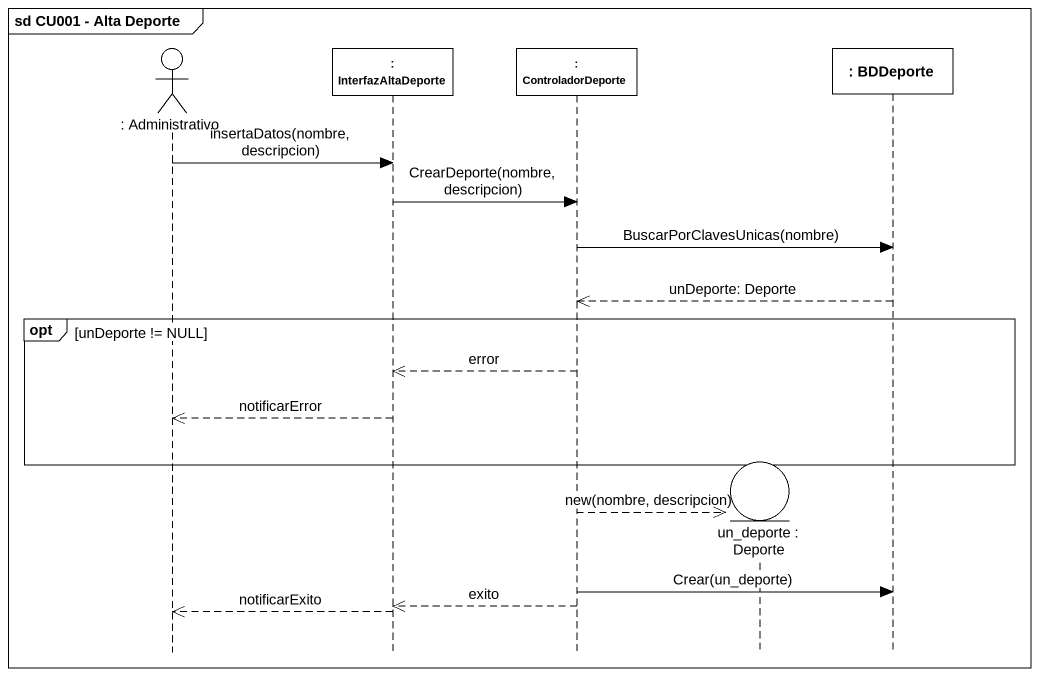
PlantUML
@startuml
mainframe sd CU001 - Alta Deporte
hide footbox
actor ": Administrativo" as Administrativo
participant ": InterfazAltaDeporte" as InterfazAltaDeporte
participant ": ControladorDeporte" as ControladorDeporte
entity "un_deporte : Deporte" as un_deporte_Deporte
participant ": BDDeporte" as BDDeporte

Administrativo -> InterfazAltaDeporte : insertaDatos(nombre, descripcion)
InterfazAltaDeporte -> ControladorDeporte : CrearDeporte(nombre, descripcion)
ControladorDeporte -> BDDeporte : BuscarPorClavesUnicas(nombre)
BDDeporte -->> ControladorDeporte : unDeporte: Deporte
opt unDeporte != NULL
  ControladorDeporte -->> InterfazAltaDeporte : error
  InterfazAltaDeporte -->> Administrativo : notificarError
end
ControladorDeporte -->> un_deporte_Deporte ** : new(nombre, descripcion)
ControladorDeporte -> BDDeporte : Crear(un_deporte)
ControladorDeporte -->> InterfazAltaDeporte : exito
InterfazAltaDeporte -->> Administrativo : notificarExito
@enduml
